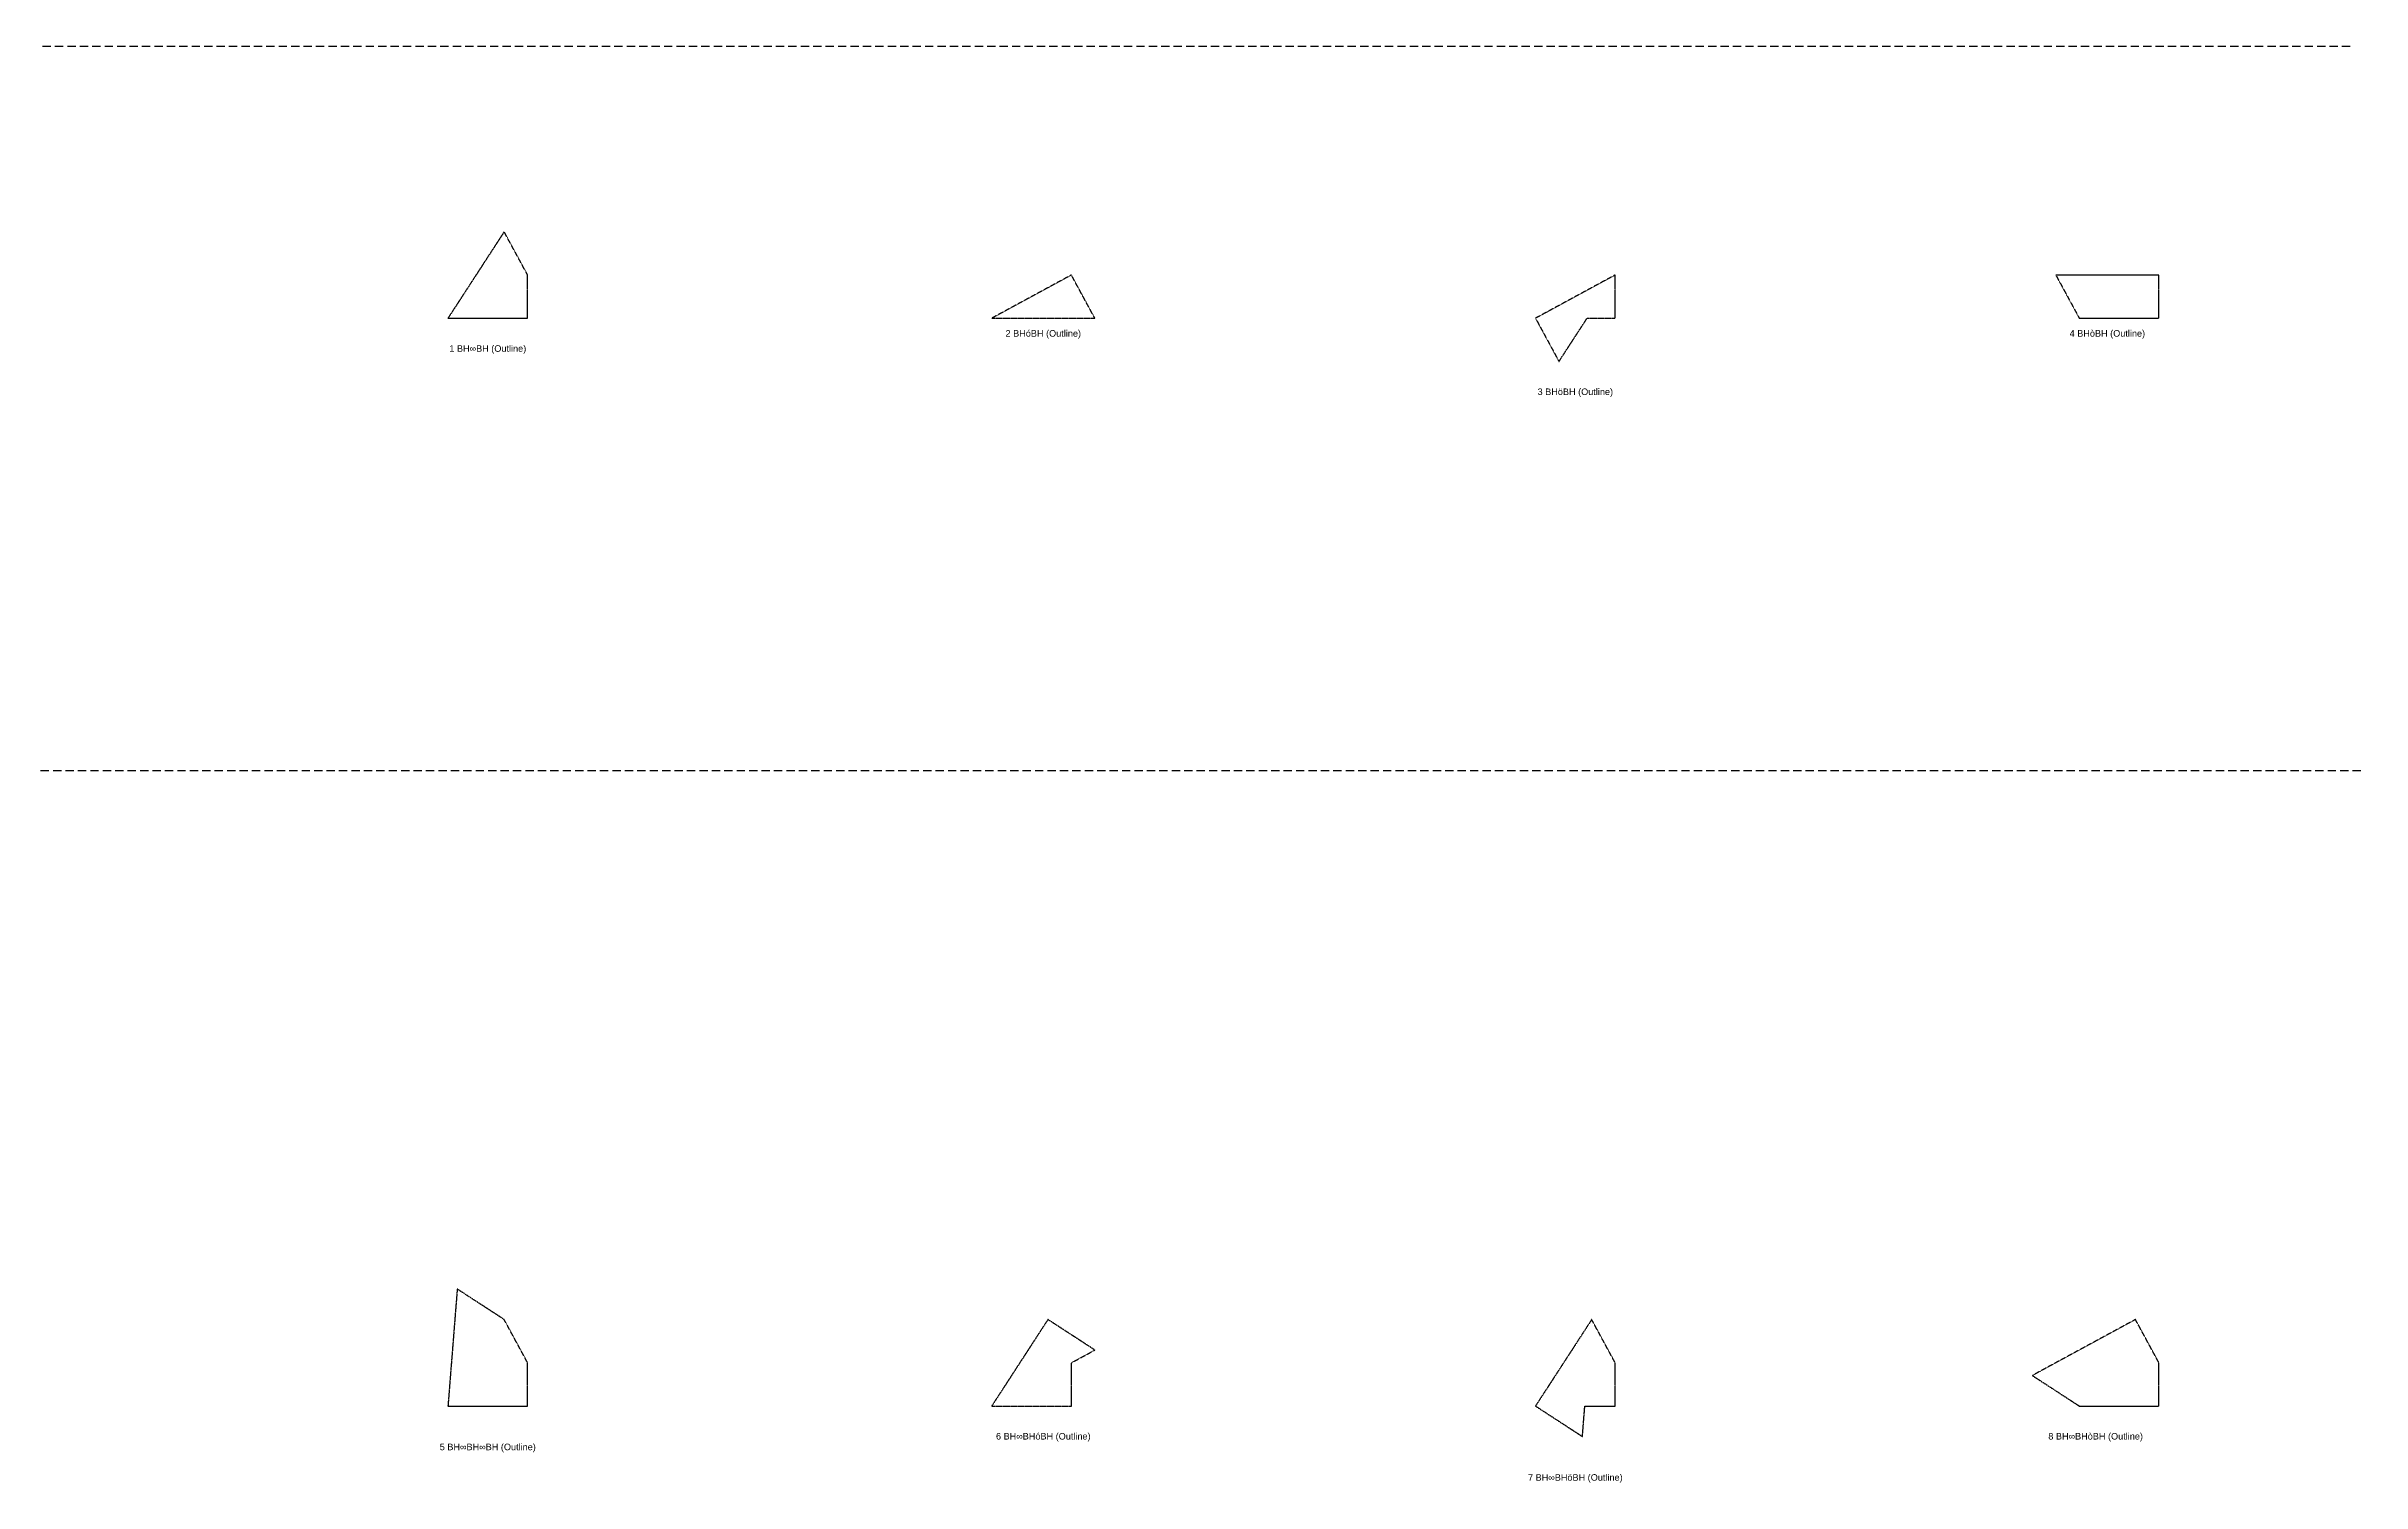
# Model space of a CAD drawing. Header units: millimetres. Extents: x 1423577 to 4401751, y -454579 to 121312.
# Drawn here: x 1827585 to 2182453, y -147085 to 73016 of the extents above; entities that cross this region are included whole.
import ezdxf
from ezdxf.enums import TextEntityAlignment as Align

# ---------------------------------------------------------------- set-up
doc = ezdxf.new("R2010")
doc.units = ezdxf.units.MM
doc.linetypes.add('DASHED', pattern=[19.05, 12.7, -6.35])
doc.styles.add('Arial', font='arial_0.ttf')

msp = doc.modelspace()

# ---------------------------------------------------------------- linework, layer by layer
at = {"linetype": 'DASHED', "ltscale": 100}
for p, q in [((1430768, 73016), (2180838, 73016)), ((1432383, -37934), (2182453, -37934))]:
    msp.add_line(p, q, dxfattribs=at)
at = {"linetype": 'DASHED'}
for points in [[(1889144, 31345), (1901352, 31345), (1901352, 37971), (1897757, 44596)], [(1988289, 31345), (1984693, 37971), (1972485, 31345)], [(2063728, 31345), (2068035, 31345), (2068035, 37971), (2055826, 31345), (2059422, 24720)], [(2135572, 37971), (2139167, 31345), (2151376, 31345), (2151376, 37971)], [(1889144, -135337), (1901352, -135337), (1901352, -128711), (1897757, -122086), (1890566, -117412)], [(1972485, -135337), (1984693, -135337), (1984693, -128711), (1988289, -126760), (1981098, -122086)], [(2063388, -135337), (2068035, -135337), (2068035, -128711), (2064439, -122086), (2055826, -135337), (2063017, -140011)], [(2131976, -130663), (2139167, -135337), (2151376, -135337), (2151376, -128711), (2147780, -122086)]]:
    msp.add_lwpolyline(points, close=True, dxfattribs=at)

# ---------------------------------------------------------------- texts
at = {"linetype": 'DASHED', "ltscale": 100, "style": 'Arial'}
for s, p in [('2 BHóBH (Outline)', (1980387, 29027)), ('4 BHòBH (Outline)', (2143474, 29027)), ('1 BH∞BH (Outline)', (1895248, 26708)), ('3 BHöBH (Outline)', (2061930, 20082)), ('5 BH∞BH∞BH (Outline)', (1895248, -141610)), ('6 BH∞BHóBH (Outline)', (1980387, -139974)), ('8 BH∞BHòBH (Outline)', (2141676, -139974)), ('7 BH∞BHöBH (Outline)', (2061930, -146284))]:
    msp.add_text(s, height=1000, dxfattribs=at).set_placement(p, align=Align.MIDDLE_CENTER)

doc.saveas('drawing.dxf')
